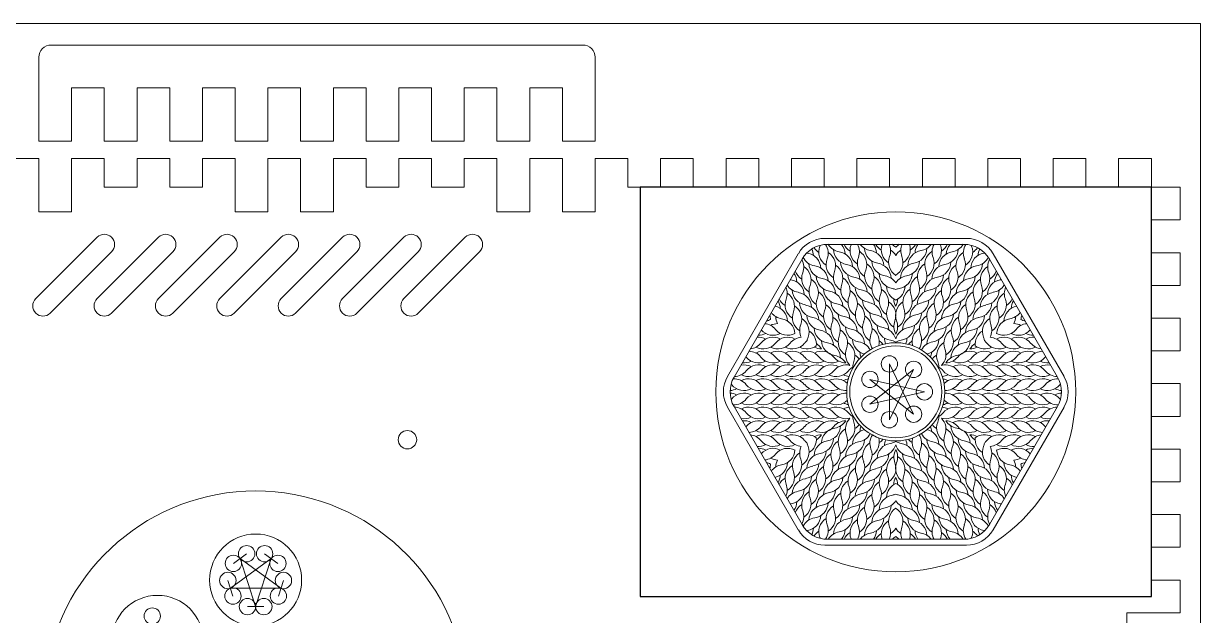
# Model space of a CAD drawing. Header units: millimetres. Extents: x -450 to 150, y -660 to -360.
# Drawn here: x -137.7 to 150, y -504.7 to -360 of the extents above; entities that cross this region are included whole.
import ezdxf

# ---------------------------------------------------------------- set-up
doc = ezdxf.new("R2010")
doc.units = ezdxf.units.MM
for name, color, linetype, lineweight, true_color in [('Cut', 1, 'Continuous', 0, 0xff0000), ('psu', 214, 'Continuous', 25, 0x800080), ('Vector_Score', 5, 'Continuous', 0, 0x0000ff)]:
    doc.layers.add(name, color=color, linetype=linetype, lineweight=lineweight, true_color=true_color)

msp = doc.modelspace()

# ---------------------------------------------------------------- linework, layer by layer
at = {"layer": 'Cut'}
for p, q in [((-450, -360), (150, -360)), ((150, -660), (150, -360)), ((-131, -365.25), (-1, -365.25)), ((-134, -388.75), (-134, -368.25)), ((2, -375.75), (2, -368.25)), ((-126, -375.75), (-126, -388.75)), ((-118, -375.75), (-126, -375.75)), ((-118, -388.75), (-118, -375.75)), ((-110, -375.75), (-110, -388.75)), ((-102, -375.75), (-110, -375.75)), ((-102, -388.75), (-102, -375.75)), ((-94, -375.75), (-94, -388.75)), ((-86, -375.75), (-94, -375.75)), ((-86, -388.75), (-86, -375.75)), ((-78, -375.75), (-78, -388.75)), ((-70, -375.75), (-78, -375.75)), ((-70, -388.75), (-70, -375.75)), ((-62, -375.75), (-62, -388.75)), ((-54, -375.75), (-62, -375.75)), ((-54, -388.75), (-54, -375.75)), ((-46, -375.75), (-46, -388.75)), ((-38, -375.75), (-46, -375.75)), ((-38, -388.75), (-38, -375.75)), ((-30, -375.75), (-30, -388.75)), ((-22, -375.75), (-30, -375.75)), ((-22, -388.75), (-22, -375.75)), ((-14, -375.75), (-14, -388.75)), ((-6, -375.75), (-14, -375.75)), ((-6, -388.75), (-6, -375.75)), ((2, -375.75), (2, -388.75)), ((-126, -388.75), (-134, -388.75)), ((-110, -388.75), (-118, -388.75)), ((-94, -388.75), (-102, -388.75)), ((-78, -388.75), (-86, -388.75)), ((-62, -388.75), (-70, -388.75)), ((-46, -388.75), (-54, -388.75)), ((-30, -388.75), (-38, -388.75)), ((-14, -388.75), (-22, -388.75)), ((2, -388.75), (-6, -388.75)), ((-142, -393), (-134, -393)), ((-134, -393), (-134, -406)), ((-126, -406), (-126, -393)), ((-126, -393), (-118, -393)), ((-118, -393), (-118, -400)), ((-110, -400), (-110, -393)), ((-110, -393), (-102, -393)), ((-102, -393), (-102, -400)), ((-94, -400), (-94, -393)), ((-94, -393), (-86, -393)), ((-86, -393), (-86, -406)), ((-78, -406), (-78, -393)), ((-78, -393), (-70, -393)), ((-70, -393), (-70, -406)), ((-62, -406), (-62, -393)), ((-62, -393), (-54, -393)), ((-54, -393), (-54, -400)), ((-46, -400), (-46, -393)), ((-46, -393), (-38, -393)), ((-38, -393), (-38, -400)), ((-30, -400), (-30, -393)), ((-30, -393), (-22, -393)), ((-22, -393), (-22, -406)), ((-14, -406), (-14, -393)), ((-14, -393), (-6, -393)), ((-6, -393), (-6, -406)), ((2, -406), (2, -393)), ((2, -393), (10, -393)), ((10, -393), (10, -400)), ((18, -400), (18, -393)), ((18, -393), (26, -393)), ((26, -393), (26, -400)), ((34, -400), (34, -393)), ((34, -393), (42, -393)), ((42, -393), (42, -400)), ((50, -400), (50, -393)), ((50, -393), (58, -393)), ((58, -393), (58, -400)), ((66, -400), (66, -393)), ((66, -393), (74, -393)), ((74, -393), (74, -400)), ((82, -400), (82, -393)), ((82, -393), (90, -393)), ((90, -393), (90, -400)), ((98, -400), (98, -393)), ((98, -393), (106, -393)), ((106, -393), (106, -400)), ((114, -400), (114, -393)), ((114, -393), (122, -393)), ((122, -393), (122, -400)), ((130, -400), (130, -393)), ((130, -393), (138, -393)), ((138, -400), (138, -393)), ((-118, -400), (-110, -400)), ((-102, -400), (-94, -400)), ((-54, -400), (-46, -400)), ((-38, -400), (-30, -400)), ((10, -400), (18, -400)), ((26, -400), (34, -400)), ((42, -400), (50, -400)), ((58, -400), (66, -400)), ((74, -400), (82, -400)), ((90, -400), (98, -400)), ((106, -400), (114, -400)), ((122, -400), (130, -400)), ((145, -400), (138, -400)), ((145, -408), (145, -400)), ((-134, -406), (-126, -406)), ((-86, -406), (-78, -406)), ((-70, -406), (-62, -406)), ((-22, -406), (-14, -406)), ((-6, -406), (2, -406)), ((138, -408), (145, -408)), ((138, -416), (138, -408)), ((-134.77, -427.23), (-119.77, -412.23)), ((-119.77, -427.23), (-104.77, -412.23)), ((-104.77, -427.23), (-89.77, -412.23)), ((-89.77, -427.23), (-74.77, -412.23)), ((-74.77, -427.23), (-59.77, -412.23)), ((-59.77, -427.23), (-44.77, -412.23)), ((-44.77, -427.23), (-29.77, -412.23)), ((92.82, -412.5), (58.18, -412.5)), ((-131.23, -430.77), (-116.23, -415.77)), ((-116.23, -430.77), (-101.23, -415.77)), ((-101.23, -430.77), (-86.23, -415.77)), ((-86.23, -430.77), (-71.23, -415.77)), ((-71.23, -430.77), (-56.23, -415.77)), ((-56.23, -430.77), (-41.23, -415.77)), ((-41.23, -430.77), (-26.23, -415.77)), ((51.68, -416.25), (34.36, -446.25)), ((116.64, -446.25), (99.32, -416.25)), ((145, -416), (138, -416)), ((145, -424), (145, -416)), ((138, -424), (145, -424)), ((138, -432), (138, -424)), ((145, -432), (138, -432)), ((145, -440), (145, -432)), ((138, -440), (145, -440)), ((138, -448), (138, -440)), ((145, -448), (138, -448)), ((145, -456), (145, -448)), ((34.36, -453.75), (51.68, -483.75)), ((99.32, -483.75), (116.64, -453.75)), ((138, -456), (145, -456)), ((138, -464), (138, -456)), ((145, -464), (138, -464)), ((145, -472), (145, -464)), ((138, -472), (145, -472)), ((138, -480), (138, -472)), ((145, -480), (138, -480)), ((145, -488), (145, -480)), ((58.18, -487.5), (92.82, -487.5)), ((138, -488), (145, -488)), ((138, -496), (138, -488)), ((145, -496), (138, -496)), ((145, -504), (145, -496)), ((132, -504), (145, -504)), ((132, -512), (132, -504))]:
    msp.add_line(p, q, dxfattribs=at)
for centre, radius in [((75.5, -450), 44), ((75.5, -450), 11.25), ((-43.88, -461.7), 2.25), ((-81, -496), 11.25), ((-105, -511), 11.25)]:
    msp.add_circle(centre, radius, dxfattribs=at)
for centre, radius, start, end in [((-131, -368.25), 3, 90, 180), ((-1, -368.25), 3, 0, 90), ((-118, -414), 2.5, 315, 135), ((-103, -414), 2.5, 315, 135), ((-88, -414), 2.5, 315, 135), ((-73, -414), 2.5, 315, 135), ((-58, -414), 2.5, 315, 135), ((-43, -414), 2.5, 315, 135), ((-28, -414), 2.5, 315, 135), ((58.18, -420), 7.5, 90, 150), ((92.82, -420), 7.5, 30, 90), ((-133, -429), 2.5, 135, 315), ((-118, -429), 2.5, 135, 315), ((-103, -429), 2.5, 135, 315), ((-88, -429), 2.5, 135, 315), ((-73, -429), 2.5, 135, 315), ((-58, -429), 2.5, 135, 315), ((-43, -429), 2.5, 135, 315), ((40.86, -450), 7.5, 150, 210), ((110.14, -450), 7.5, 330, 30), ((-81, -526), 51.77, 287.1915, 252.8085), ((58.18, -480), 7.5, 210, 270), ((92.82, -480), 7.5, 270, 330)]:
    msp.add_arc(centre, radius, start, end, dxfattribs=at)
at = {"layer": 'psu'}
for p, q in [((138, -400), (13, -400)), ((13, -400), (13, -500)), ((138, -500), (138, -400)), ((13, -500), (138, -500))]:
    msp.add_line(p, q, dxfattribs=at)
at = {"layer": 'Vector_Score'}
for p, q in [((58.85, -413.96), (92.15, -413.96)), ((35.97, -446.4), (52.61, -417.56)), ((98.39, -417.56), (115.03, -446.4)), ((79.86, -444.53), (69.19, -453.04)), ((79.86, -455.47), (73.94, -443.18)), ((73.94, -443.18), (73.94, -456.82)), ((73.94, -456.82), (79.86, -444.53)), ((82.5, -450), (69.19, -446.96)), ((69.19, -446.96), (79.86, -455.47)), ((69.19, -453.04), (82.5, -450)), ((52.61, -482.44), (35.97, -453.6)), ((115.03, -453.6), (98.39, -482.44)), ((92.15, -486.04), (58.85, -486.04)), ((-87.18, -498.01), (-77.18, -490.74)), ((-83.2, -489.57), (-86.44, -491.92)), ((-81, -502.5), (-84.82, -490.74)), ((-84.82, -490.74), (-74.82, -498.01)), ((-77.18, -490.74), (-81, -502.5)), ((-75.56, -491.92), (-78.8, -489.57)), ((-87.8, -496.11), (-86.56, -499.91)), ((-75.44, -499.91), (-74.2, -496.11)), ((-74.82, -498.01), (-87.18, -498.01)), ((-83, -502.5), (-79, -502.5))]:
    msp.add_line(p, q, dxfattribs=at)
for centre, radius in [((75.5, -450), 12), ((73.94, -443.18), 2), ((79.86, -444.53), 2), ((69.19, -446.96), 2), ((82.5, -450), 2), ((69.19, -453.04), 2), ((79.86, -455.47), 2), ((73.94, -456.82), 2), ((-83.2, -489.57), 2), ((-78.8, -489.57), 2), ((-86.44, -491.92), 2), ((-75.56, -491.92), 2), ((-87.8, -496.11), 2), ((-74.2, -496.11), 2), ((-86.56, -499.91), 2), ((-83, -502.5), 2), ((-79, -502.5), 2), ((-75.44, -499.91), 2), ((-106.27, -504.8), 2)]:
    msp.add_circle(centre, radius, dxfattribs=at)
for centre, radius, start, end in [((58.85, -421.17), 7.21, 90, 150), ((53.39, -413.01), 3.82, 338.7546, 341.8879), ((55.17, -416.1), 3.82, 338.7546, 33.6785), ((62.28, -411.99), 3.82, 210.9392, 261.2454), ((59.33, -416.46), 3.82, 2.1782, 40.8719), ((66.36, -412.4), 3.82, 204.0224, 237.8218), ((68.14, -415.49), 3.82, 158.7546, 237.8218), ((61.02, -412.72), 3.82, 338.7546, 341.1082), ((62.8, -415.81), 3.82, 338.7546, 28.9637), ((69.91, -411.71), 3.82, 216.0707, 261.2454), ((66.96, -416.18), 3.82, 2.1782, 35.4304), ((73.99, -412.12), 3.82, 208.8104, 237.8218), ((75.77, -415.21), 3.82, 160.9663, 237.8218), ((70.43, -415.53), 3.82, 338.7546, 24.1694), ((77.54, -411.42), 3.82, 221.5627, 237.8148), ((73.46, -411.42), 3.82, 302.1852, 318.4373), ((80.57, -415.53), 3.82, 155.8306, 201.2454), ((75.23, -415.21), 3.82, 302.1782, 19.0337), ((77.01, -412.12), 3.82, 302.1782, 331.1896), ((84.04, -416.18), 3.82, 144.5696, 177.8218), ((81.09, -411.71), 3.82, 278.7546, 323.9293), ((88.2, -415.81), 3.82, 151.0363, 201.2454), ((82.86, -415.49), 3.82, 302.1782, 21.2454), ((89.98, -412.72), 3.82, 198.8918, 201.2454), ((84.64, -412.4), 3.82, 302.1782, 335.9776), ((91.67, -416.46), 3.82, 139.1281, 177.8218), ((88.72, -411.99), 3.82, 278.7546, 329.0608), ((95.83, -416.1), 3.82, 146.3215, 201.2454), ((92.15, -421.17), 7.21, 30, 90), ((97.61, -413.01), 3.82, 198.1121, 201.2454), ((56.3, -415.44), 3.82, 206.3215, 261.2454), ((54.52, -412.36), 3.82, 258.1121, 261.2454), ((53.36, -419.91), 3.82, 2.1782, 81.2454), ((51.57, -416.82), 3.82, 2.1782, 26.9564), ((58.73, -412.69), 3.82, 213.0436, 237.8218), ((60.51, -415.78), 3.82, 158.7546, 237.8218), ((56.96, -419.19), 3.82, 338.7546, 57.8218), ((64.06, -415.08), 3.82, 182.1782, 261.2454), ((61.12, -419.55), 3.82, 2.1782, 81.2454), ((69.93, -418.58), 3.82, 158.7546, 237.8218), ((64.59, -418.9), 3.82, 338.7546, 57.8218), ((71.69, -414.8), 3.82, 182.1782, 261.2454), ((68.74, -419.27), 3.82, 2.1782, 81.2454), ((77.56, -418.3), 3.82, 158.7546, 237.8218), ((72.22, -418.61), 3.82, 30.806, 57.8218), ((73.44, -418.3), 3.82, 302.1782, 21.2454), ((79.32, -414.51), 3.82, 182.1782, 182.4528), ((71.68, -414.51), 3.82, 357.5472, 357.8218), ((78.78, -418.61), 3.82, 122.1782, 149.194), ((82.26, -419.27), 3.82, 98.7546, 177.8218), ((79.31, -414.8), 3.82, 278.7546, 357.8218), ((86.41, -418.9), 3.82, 122.1782, 201.2454), ((81.07, -418.58), 3.82, 302.1782, 21.2454), ((89.88, -419.55), 3.82, 98.7546, 177.8218), ((86.94, -415.08), 3.82, 278.7546, 357.8218), ((94.04, -419.19), 3.82, 122.1782, 201.2454), ((90.49, -415.78), 3.82, 302.1782, 21.2454), ((97.64, -419.91), 3.82, 98.7546, 177.8218), ((92.27, -412.69), 3.82, 302.1782, 326.9564), ((94.7, -415.44), 3.82, 278.7546, 333.6785), ((99.43, -416.82), 3.82, 153.0436, 177.8218), ((96.48, -412.36), 3.82, 278.7546, 281.8879), ((49.2, -419.55), 3.82, 338.7546, 29.0608), ((50.98, -422.64), 3.82, 338.7546, 57.8218), ((58.09, -418.53), 3.82, 182.1782, 261.2454), ((55.14, -423), 3.82, 2.1782, 81.2454), ((62.3, -418.87), 3.82, 158.7546, 237.8218), ((58.74, -422.28), 3.82, 338.7546, 57.8218), ((65.84, -418.17), 3.82, 182.1782, 261.2454), ((62.9, -422.64), 3.82, 2.1782, 81.2454), ((66.37, -421.99), 3.82, 338.7546, 57.8218), ((73.47, -417.89), 3.82, 182.1782, 261.2454), ((70.53, -422.36), 3.82, 2.1782, 81.2454), ((80.47, -422.36), 3.82, 98.7546, 177.8218), ((77.53, -417.89), 3.82, 278.7546, 357.8218), ((84.63, -421.99), 3.82, 122.1782, 201.2454), ((88.1, -422.64), 3.82, 98.7546, 177.8218), ((85.16, -418.17), 3.82, 278.7546, 357.8218), ((92.26, -422.28), 3.82, 122.1782, 201.2454), ((88.7, -418.87), 3.82, 302.1782, 21.2454), ((95.86, -423), 3.82, 98.7546, 177.8218), ((92.91, -418.53), 3.82, 278.7546, 357.8218), ((100.02, -422.64), 3.82, 122.1782, 201.2454), ((101.8, -419.55), 3.82, 150.9392, 201.2454), ((50.46, -418.82), 3.82, 258.8918, 261.2454), ((49.29, -426.38), 3.82, 2.1782, 81.2454), ((47.51, -423.29), 3.82, 2.1782, 35.9776), ((54.54, -419.23), 3.82, 199.1281, 237.8218), ((56.32, -422.32), 3.82, 158.7546, 237.8218), ((52.77, -425.73), 3.82, 338.7546, 57.8218), ((59.87, -421.62), 3.82, 182.1782, 261.2454), ((56.92, -426.09), 3.82, 2.1782, 81.2454), ((64.08, -421.96), 3.82, 158.7546, 237.8218), ((60.53, -425.36), 3.82, 338.7546, 57.8218), ((67.63, -421.26), 3.82, 182.1782, 261.2454), ((64.68, -425.73), 3.82, 2.1782, 81.2454), ((71.71, -421.67), 3.82, 158.7546, 237.8218), ((68.16, -425.08), 3.82, 338.7546, 57.8218), ((75.26, -420.98), 3.82, 182.1782, 261.2454), ((72.31, -425.45), 3.82, 33.4389, 81.2454), ((78.69, -425.45), 3.82, 98.7546, 146.5611), ((75.74, -420.98), 3.82, 278.7546, 357.8218), ((82.84, -425.08), 3.82, 122.1782, 201.2454), ((79.29, -421.67), 3.82, 302.1782, 21.2454), ((86.32, -425.73), 3.82, 98.7546, 177.8218), ((83.37, -421.26), 3.82, 278.7546, 357.8218), ((90.47, -425.36), 3.82, 122.1782, 201.2454), ((86.92, -421.96), 3.82, 302.1782, 21.2454), ((94.08, -426.09), 3.82, 98.7546, 177.8218), ((91.13, -421.62), 3.82, 278.7546, 357.8218), ((98.23, -425.73), 3.82, 122.1782, 201.2454), ((94.68, -422.32), 3.82, 302.1782, 21.2454), ((101.71, -426.38), 3.82, 98.7546, 177.8218), ((96.46, -419.23), 3.82, 302.1782, 340.8719), ((103.49, -423.29), 3.82, 144.0224, 177.8218), ((100.54, -418.82), 3.82, 278.7546, 281.1082), ((45.14, -426.01), 3.82, 338.7546, 23.9293), ((46.92, -429.1), 3.82, 338.7546, 57.8218), ((52.24, -421.91), 3.82, 211.0363, 261.2454), ((54.02, -425), 3.82, 182.1782, 261.2454), ((51.08, -429.47), 3.82, 2.1782, 81.2454), ((58.11, -425.41), 3.82, 158.7546, 237.8218), ((54.55, -428.81), 3.82, 338.7546, 57.8218), ((61.65, -424.71), 3.82, 182.1782, 261.2454), ((58.71, -429.18), 3.82, 2.1782, 81.2454), ((65.87, -425.05), 3.82, 158.7546, 237.8218), ((62.31, -428.45), 3.82, 338.7546, 57.8218), ((69.41, -424.35), 3.82, 182.1782, 261.2454), ((66.46, -428.82), 3.82, 2.1782, 81.2454), ((73.5, -424.76), 3.82, 158.7546, 237.8218), ((69.94, -428.17), 3.82, 338.7546, 57.8218), ((77.04, -424.07), 3.82, 182.1782, 246.2477), ((74.09, -428.53), 3.82, 68.4047, 81.2454), ((73.96, -424.07), 3.82, 293.7523, 357.8218), ((76.91, -428.53), 3.82, 98.7546, 111.5953), ((81.06, -428.17), 3.82, 122.1782, 201.2454), ((77.5, -424.76), 3.82, 302.1782, 21.2454), ((84.54, -428.82), 3.82, 98.7546, 177.8218), ((81.59, -424.35), 3.82, 278.7546, 357.8218), ((88.69, -428.45), 3.82, 122.1782, 201.2454), ((85.13, -425.05), 3.82, 302.1782, 21.2454), ((92.29, -429.18), 3.82, 98.7546, 177.8218), ((89.35, -424.71), 3.82, 278.7546, 357.8218), ((96.45, -428.81), 3.82, 122.1782, 201.2454), ((92.89, -425.41), 3.82, 302.1782, 21.2454), ((99.92, -429.47), 3.82, 98.7546, 177.8218), ((96.98, -425), 3.82, 278.7546, 357.8218), ((98.76, -421.91), 3.82, 278.7546, 328.9637), ((104.08, -429.1), 3.82, 122.1782, 201.2454), ((105.86, -426.01), 3.82, 156.0707, 201.2454), ((43.45, -429.75), 3.82, 2.1782, 31.1896), ((50.48, -425.69), 3.82, 204.5696, 237.8218), ((52.26, -428.78), 3.82, 158.7546, 237.8218), ((55.81, -428.09), 3.82, 182.1782, 261.2454), ((59.89, -428.5), 3.82, 158.7546, 237.8218), ((56.33, -431.9), 3.82, 338.7546, 57.8218), ((63.44, -427.8), 3.82, 182.1782, 261.2454), ((60.49, -432.27), 3.82, 2.1782, 81.2454), ((67.65, -428.13), 3.82, 158.7546, 237.8218), ((64.09, -431.54), 3.82, 338.7546, 57.8218), ((71.19, -427.44), 3.82, 182.1782, 261.2454), ((68.25, -431.91), 3.82, 2.1782, 81.2454), ((75.28, -427.85), 3.82, 158.7546, 237.8218), ((71.72, -431.26), 3.82, 338.7546, 57.8218), ((78.82, -427.16), 3.82, 182.1782, 209.6331), ((79.28, -431.26), 3.82, 122.1782, 201.2454), ((72.18, -427.16), 3.82, 330.3669, 357.8218), ((75.72, -427.85), 3.82, 302.1782, 21.2454), ((82.75, -431.91), 3.82, 98.7546, 177.8218), ((79.81, -427.44), 3.82, 278.7546, 357.8218), ((86.91, -431.54), 3.82, 122.1782, 201.2454), ((83.35, -428.13), 3.82, 302.1782, 21.2454), ((90.51, -432.27), 3.82, 98.7546, 177.8218), ((87.56, -427.8), 3.82, 278.7546, 357.8218), ((94.67, -431.9), 3.82, 122.1782, 201.2454), ((91.11, -428.5), 3.82, 302.1782, 21.2454), ((95.19, -428.09), 3.82, 278.7546, 357.8218), ((98.74, -428.78), 3.82, 302.1782, 21.2454), ((100.52, -425.69), 3.82, 302.1782, 335.4304), ((107.55, -429.75), 3.82, 148.8104, 177.8218), ((41.07, -432.48), 3.82, 2.1852, 18.4373), ((48.18, -428.37), 3.82, 215.8306, 261.2454), ((45.23, -432.84), 3.82, 2.1782, 79.0337), ((49.96, -431.46), 3.82, 182.1782, 209.194), ((54.05, -431.87), 3.82, 158.7546, 237.8218), ((48.7, -432.19), 3.82, 338.7546, 57.8218), ((52.86, -432.56), 3.82, 2.1782, 81.2454), ((57.59, -431.18), 3.82, 182.1782, 261.2454), ((61.68, -431.58), 3.82, 158.7546, 237.8218), ((65.22, -430.89), 3.82, 182.1782, 261.2454), ((62.27, -435.36), 3.82, 2.1782, 81.2454), ((69.44, -431.22), 3.82, 158.7546, 237.8218), ((65.88, -434.63), 3.82, 338.7546, 57.8218), ((72.98, -430.53), 3.82, 182.1782, 261.2454), ((70.03, -435), 3.82, 2.1782, 81.2454), ((77.07, -430.94), 3.82, 158.7546, 237.8218), ((73.93, -430.94), 3.82, 302.1782, 21.2454), ((80.97, -435), 3.82, 98.7546, 177.8218), ((78.02, -430.53), 3.82, 278.7546, 357.8218), ((85.12, -434.63), 3.82, 122.1782, 201.2454), ((81.56, -431.22), 3.82, 302.1782, 21.2454), ((88.73, -435.36), 3.82, 98.7546, 177.8218), ((85.78, -430.89), 3.82, 278.7546, 357.8218), ((89.32, -431.58), 3.82, 302.1782, 21.2454), ((93.41, -431.18), 3.82, 278.7546, 357.8218), ((98.14, -432.56), 3.82, 98.7546, 177.8218), ((102.3, -432.19), 3.82, 122.1782, 201.2454), ((96.95, -431.87), 3.82, 302.1782, 21.2454), ((105.77, -432.84), 3.82, 100.9663, 177.8218), ((102.82, -428.37), 3.82, 278.7546, 324.1694), ((101.04, -431.46), 3.82, 330.806, 357.8218), ((109.93, -432.48), 3.82, 161.5627, 177.8148), ((43.11, -437.15), 3.82, 38.7546, 84.1694), ((43.11, -428.95), 3.82, 281.5627, 297.8148), ((42.86, -435.56), 3.82, 57.5472, 57.8218), ((46.68, -428.95), 3.82, 242.1782, 242.4528), ((46.68, -437.15), 3.82, 90.806, 117.8218), ((47.01, -435.93), 3.82, 2.1782, 81.2454), ((55.83, -434.96), 3.82, 158.7546, 206.5611), ((50.49, -435.28), 3.82, 338.7546, 57.8218), ((54.64, -435.65), 3.82, 2.1782, 81.2454), ((59.37, -434.27), 3.82, 182.1782, 261.2454), ((63.46, -434.67), 3.82, 158.7546, 237.8218), ((58.12, -434.99), 3.82, 338.7546, 57.8218), ((67, -433.98), 3.82, 182.1782, 261.2454), ((71.22, -434.31), 3.82, 158.7546, 237.8218), ((67.66, -437.72), 3.82, 344.4985, 57.8218), ((74.76, -433.62), 3.82, 182.1782, 261.2454), ((71.81, -438.09), 3.82, 15.3453, 81.2454), ((78.85, -434.03), 3.82, 158.7546, 208.8193), ((72.15, -434.03), 3.82, 331.1807, 21.2454), ((79.19, -438.09), 3.82, 98.7546, 164.6547), ((76.24, -433.62), 3.82, 278.7546, 357.8218), ((83.34, -437.72), 3.82, 122.1782, 195.5015), ((79.78, -434.31), 3.82, 302.1782, 21.2454), ((84, -433.98), 3.82, 278.7546, 357.8218), ((92.88, -434.99), 3.82, 122.1782, 201.2454), ((87.54, -434.67), 3.82, 302.1782, 21.2454), ((91.63, -434.27), 3.82, 278.7546, 357.8218), ((96.36, -435.65), 3.82, 98.7546, 177.8218), ((100.51, -435.28), 3.82, 122.1782, 201.2454), ((95.17, -434.96), 3.82, 333.4389, 21.2454), ((103.99, -435.93), 3.82, 98.7546, 177.8218), ((104.32, -437.15), 3.82, 62.1782, 89.194), ((107.89, -437.15), 3.82, 95.8306, 141.2454), ((104.32, -428.95), 3.82, 297.5472, 297.8218), ((108.14, -435.56), 3.82, 122.1782, 122.4528), ((107.89, -428.95), 3.82, 242.1852, 258.4373), ((41.94, -440.48), 3.82, 62.1782, 95.4304), ((41.94, -432.37), 3.82, 268.8104, 297.8218), ((45.51, -440.48), 3.82, 62.1782, 141.2454), ((45.51, -432.37), 3.82, 220.9663, 297.8218), ((49.07, -432.37), 3.82, 218.7546, 297.8218), ((49.07, -440.48), 3.82, 62.1782, 141.2454), ((52.64, -440.49), 3.82, 93.4389, 141.2454), ((57.61, -438.05), 3.82, 158.7546, 171.5953), ((52.27, -438.37), 3.82, 353.7523, 57.8218), ((56.43, -438.73), 3.82, 2.1782, 81.2454), ((65.24, -437.76), 3.82, 158.7546, 237.8218), ((59.9, -438.08), 3.82, 338.7546, 57.8218), ((64.05, -438.45), 3.82, 2.1782, 81.2454), ((68.78, -437.07), 3.82, 182.1782, 255.5015), ((73, -437.4), 3.82, 158.7546, 212.4384), ((76.54, -436.71), 3.82, 182.1782, 203.7894), ((74.46, -436.71), 3.82, 336.2106, 357.8218), ((78, -437.4), 3.82, 327.5616, 21.2454), ((86.95, -438.45), 3.82, 98.7546, 177.8218), ((82.22, -437.07), 3.82, 284.4985, 357.8218), ((91.1, -438.08), 3.82, 122.1782, 201.2454), ((85.76, -437.76), 3.82, 302.1782, 21.2454), ((94.57, -438.73), 3.82, 98.7546, 177.8218), ((98.73, -438.37), 3.82, 122.1782, 186.2477), ((93.39, -438.05), 3.82, 8.4047, 21.2454), ((98.36, -440.49), 3.82, 38.7546, 86.5611), ((101.93, -432.37), 3.82, 242.1782, 321.2454), ((101.93, -440.48), 3.82, 38.7546, 117.8218), ((105.49, -432.37), 3.82, 242.1782, 319.0337), ((105.49, -440.48), 3.82, 38.7546, 117.8218), ((109.06, -432.37), 3.82, 242.1782, 271.1896), ((109.06, -440.48), 3.82, 84.5696, 117.8218), ((39.54, -443.9), 3.82, 38.7546, 88.9637), ((39.54, -435.7), 3.82, 276.0707, 321.2454), ((43.11, -435.7), 3.82, 242.1782, 321.2454), ((43.11, -443.9), 3.82, 38.7546, 117.8218), ((46.68, -435.7), 3.82, 242.1782, 321.2454), ((46.68, -443.9), 3.82, 38.7546, 117.8218), ((50.24, -435.7), 3.82, 242.1782, 321.2454), ((50.24, -443.9), 3.82, 38.7546, 117.8218), ((53.81, -435.7), 3.82, 242.1782, 306.2477), ((53.81, -443.9), 3.82, 38.7546, 117.8218), ((56.21, -440.49), 3.82, 128.4047, 141.2454), ((57.38, -435.7), 3.82, 242.1782, 269.6331), ((57.38, -443.9), 3.82, 38.7546, 117.8218), ((54.06, -441.46), 3.82, 30.3669, 57.8218), ((61.16, -437.36), 3.82, 182.1782, 261.2454), ((58.21, -441.82), 3.82, 2.1782, 81.2454), ((67.03, -440.85), 3.82, 158.7546, 224.6547), ((61.69, -441.17), 3.82, 338.7546, 57.8218), ((65.84, -441.54), 3.82, 27.5616, 81.2454), ((69.45, -440.81), 3.82, 39.0119, 57.8218), ((73.6, -441.18), 3.82, 60.1373, 81.2454), ((77.4, -441.18), 3.82, 98.7546, 119.8627), ((81.55, -440.81), 3.82, 122.1782, 140.9881), ((85.16, -441.54), 3.82, 98.7546, 152.4384), ((89.31, -441.17), 3.82, 122.1782, 201.2454), ((83.97, -440.85), 3.82, 315.3453, 21.2454), ((92.79, -441.82), 3.82, 98.7546, 177.8218), ((89.84, -437.36), 3.82, 278.7546, 357.8218), ((93.62, -443.9), 3.82, 62.1782, 141.2454), ((96.94, -441.46), 3.82, 122.1782, 149.6331), ((93.62, -435.7), 3.82, 270.3669, 297.8218), ((97.19, -443.9), 3.82, 62.1782, 141.2454), ((97.19, -435.7), 3.82, 233.7523, 297.8218), ((94.79, -440.49), 3.82, 38.7546, 51.5953), ((100.76, -435.7), 3.82, 218.7546, 297.8218), ((100.76, -443.9), 3.82, 62.1782, 141.2454), ((104.32, -435.7), 3.82, 218.7546, 297.8218), ((104.32, -443.9), 3.82, 62.1782, 141.2454), ((107.89, -435.7), 3.82, 218.7546, 297.8218), ((107.89, -443.9), 3.82, 62.1782, 141.2454), ((111.46, -435.7), 3.82, 218.7546, 263.9293), ((111.46, -443.9), 3.82, 91.0363, 141.2454), ((38.37, -439.12), 3.82, 264.0224, 297.8218), ((35.98, -443.9), 3.82, 38.7546, 41.1082), ((41.94, -439.12), 3.82, 218.7546, 297.8218), ((45.51, -439.12), 3.82, 218.7546, 297.8218), ((49.07, -439.12), 3.82, 218.7546, 297.8218), ((52.64, -439.11), 3.82, 218.7546, 297.8218), ((56.21, -439.11), 3.82, 218.7546, 297.8218), ((59.77, -439.11), 3.82, 218.7546, 297.8218), ((63.34, -439.11), 3.82, 218.7546, 268.8193), ((59.99, -444.91), 3.82, 31.1807, 81.2454), ((68.81, -443.94), 3.82, 158.7546, 179.8627), ((63.47, -444.26), 3.82, 36.2106, 57.8218), ((70.57, -440.16), 3.82, 182.1782, 200.9881), ((80.43, -440.16), 3.82, 339.0119, 357.8218), ((87.53, -444.26), 3.82, 122.1782, 143.7894), ((82.19, -443.94), 3.82, 0.1373, 21.2454), ((91.01, -444.91), 3.82, 98.7546, 148.8193), ((87.66, -439.11), 3.82, 271.1807, 321.2454), ((91.23, -439.11), 3.82, 242.1782, 321.2454), ((94.79, -439.11), 3.82, 242.1782, 321.2454), ((98.36, -439.11), 3.82, 242.1782, 321.2454), ((101.93, -439.12), 3.82, 242.1782, 321.2454), ((105.49, -439.12), 3.82, 242.1782, 321.2454), ((109.06, -439.12), 3.82, 242.1782, 321.2454), ((112.63, -439.12), 3.82, 242.1782, 275.9776), ((115.02, -443.9), 3.82, 138.8918, 141.2454), ((35.98, -442.45), 3.82, 270.9392, 321.2454), ((38.37, -447.23), 3.82, 62.1782, 100.8719), ((39.54, -442.45), 3.82, 242.1782, 321.2454), ((41.94, -447.23), 3.82, 62.1782, 141.2454), ((43.11, -442.45), 3.82, 242.1782, 321.2454), ((45.51, -447.23), 3.82, 62.1782, 141.2454), ((46.68, -442.45), 3.82, 242.1782, 321.2454), ((49.07, -447.23), 3.82, 62.1782, 141.2454), ((50.24, -442.45), 3.82, 242.1782, 321.2454), ((52.64, -447.24), 3.82, 62.1782, 141.2454), ((53.81, -442.45), 3.82, 242.1782, 321.2454), ((56.21, -447.24), 3.82, 62.1782, 141.2454), ((57.38, -442.45), 3.82, 242.1782, 321.2454), ((59.77, -447.24), 3.82, 62.1782, 141.2454), ((60.95, -442.45), 3.82, 242.1782, 321.2454), ((63.34, -447.24), 3.82, 75.3453, 141.2454), ((64.51, -442.45), 3.82, 242.1782, 263.7894), ((66.91, -447.24), 3.82, 120.1373, 141.2454), ((84.09, -447.24), 3.82, 38.7546, 59.8627), ((87.66, -447.24), 3.82, 38.7546, 104.6547), ((86.49, -442.45), 3.82, 276.2106, 297.8218), ((90.05, -442.45), 3.82, 218.7546, 297.8218), ((91.23, -447.24), 3.82, 38.7546, 117.8218), ((93.62, -442.45), 3.82, 218.7546, 297.8218), ((94.79, -447.24), 3.82, 38.7546, 117.8218), ((97.19, -442.45), 3.82, 218.7546, 297.8218), ((98.36, -447.24), 3.82, 38.7546, 117.8218), ((100.76, -442.45), 3.82, 218.7546, 297.8218), ((101.93, -447.23), 3.82, 38.7546, 117.8218), ((104.32, -442.45), 3.82, 218.7546, 297.8218), ((105.49, -447.23), 3.82, 38.7546, 117.8218), ((107.89, -442.45), 3.82, 218.7546, 297.8218), ((109.06, -447.23), 3.82, 38.7546, 117.8218), ((111.46, -442.45), 3.82, 218.7546, 297.8218), ((112.63, -447.23), 3.82, 79.1281, 117.8218), ((115.02, -442.45), 3.82, 218.7546, 269.0608), ((42.21, -450), 7.21, 150, 210), ((32.41, -450.65), 3.82, 38.7546, 41.8879), ((38.37, -445.87), 3.82, 218.7546, 297.8218), ((35.98, -450.65), 3.82, 38.7546, 93.6785), ((39.54, -450.65), 3.82, 38.7546, 117.8218), ((41.94, -445.87), 3.82, 218.7546, 297.8218), ((43.11, -450.65), 3.82, 38.7546, 117.8218), ((45.51, -445.87), 3.82, 218.7546, 297.8218), ((46.68, -450.65), 3.82, 38.7546, 117.8218), ((49.07, -445.87), 3.82, 218.7546, 297.8218), ((50.24, -450.65), 3.82, 38.7546, 117.8218), ((52.64, -445.86), 3.82, 218.7546, 297.8218), ((53.81, -450.65), 3.82, 38.7546, 117.8218), ((56.21, -445.86), 3.82, 218.7546, 297.8218), ((57.38, -450.65), 3.82, 38.7546, 117.8218), ((59.77, -445.86), 3.82, 218.7546, 297.8218), ((60.95, -450.65), 3.82, 44.4985, 117.8218), ((63.34, -445.86), 3.82, 218.7546, 272.4384), ((64.51, -450.65), 3.82, 99.0119, 117.8218), ((86.49, -450.65), 3.82, 62.1782, 80.9881), ((90.05, -450.65), 3.82, 62.1782, 135.5015), ((87.66, -445.86), 3.82, 267.5616, 321.2454), ((91.23, -445.86), 3.82, 242.1782, 321.2454), ((93.62, -450.65), 3.82, 62.1782, 141.2454), ((94.79, -445.86), 3.82, 242.1782, 321.2454), ((97.19, -450.65), 3.82, 62.1782, 141.2454), ((98.36, -445.86), 3.82, 242.1782, 321.2454), ((100.76, -450.65), 3.82, 62.1782, 141.2454), ((101.93, -445.87), 3.82, 242.1782, 321.2454), ((104.32, -450.65), 3.82, 62.1782, 141.2454), ((105.49, -445.87), 3.82, 242.1782, 321.2454), ((107.89, -450.65), 3.82, 62.1782, 141.2454), ((109.06, -445.87), 3.82, 242.1782, 321.2454), ((111.46, -450.65), 3.82, 62.1782, 141.2454), ((112.63, -445.87), 3.82, 242.1782, 321.2454), ((115.02, -450.65), 3.82, 86.3215, 141.2454), ((108.79, -450), 7.21, 330, 30), ((118.59, -450.65), 3.82, 138.1121, 141.2454), ((34.8, -445.87), 3.82, 273.0436, 297.8218), ((34.8, -454.13), 3.82, 62.1782, 86.9564), ((32.41, -449.35), 3.82, 318.1121, 321.2454), ((38.37, -454.13), 3.82, 62.1782, 141.2454), ((35.98, -449.35), 3.82, 266.3215, 321.2454), ((39.54, -449.35), 3.82, 242.1782, 321.2454), ((41.94, -454.13), 3.82, 62.1782, 141.2454), ((43.11, -449.35), 3.82, 242.1782, 321.2454), ((45.51, -454.13), 3.82, 62.1782, 141.2454), ((46.68, -449.35), 3.82, 242.1782, 321.2454), ((49.07, -454.13), 3.82, 62.1782, 141.2454), ((50.24, -449.35), 3.82, 242.1782, 321.2454), ((52.64, -454.14), 3.82, 62.1782, 141.2454), ((53.81, -449.35), 3.82, 242.1782, 321.2454), ((56.21, -454.14), 3.82, 62.1782, 141.2454), ((57.38, -449.35), 3.82, 242.1782, 321.2454), ((59.77, -454.14), 3.82, 62.1782, 141.2454), ((63.34, -454.14), 3.82, 87.5616, 141.2454), ((87.66, -454.14), 3.82, 38.7546, 92.4384), ((91.23, -454.14), 3.82, 38.7546, 117.8218), ((93.62, -449.35), 3.82, 218.7546, 297.8218), ((94.79, -454.14), 3.82, 38.7546, 117.8218), ((97.19, -449.35), 3.82, 218.7546, 297.8218), ((98.36, -454.14), 3.82, 38.7546, 117.8218), ((100.76, -449.35), 3.82, 218.7546, 297.8218), ((101.93, -454.13), 3.82, 38.7546, 117.8218), ((104.32, -449.35), 3.82, 218.7546, 297.8218), ((105.49, -454.13), 3.82, 38.7546, 117.8218), ((107.89, -449.35), 3.82, 218.7546, 297.8218), ((109.06, -454.13), 3.82, 38.7546, 117.8218), ((111.46, -449.35), 3.82, 218.7546, 297.8218), ((112.63, -454.13), 3.82, 38.7546, 117.8218), ((115.02, -449.35), 3.82, 218.7546, 273.6785), ((116.2, -445.87), 3.82, 242.1782, 266.9564), ((116.2, -454.13), 3.82, 93.0436, 117.8218), ((118.59, -449.35), 3.82, 218.7546, 221.8879), ((35.98, -457.55), 3.82, 38.7546, 89.0608), ((39.54, -457.55), 3.82, 38.7546, 117.8218), ((43.11, -457.55), 3.82, 38.7546, 117.8218), ((46.68, -457.55), 3.82, 38.7546, 117.8218), ((50.24, -457.55), 3.82, 38.7546, 117.8218), ((53.81, -457.55), 3.82, 38.7546, 117.8218), ((57.38, -457.55), 3.82, 38.7546, 117.8218), ((60.95, -449.35), 3.82, 242.1782, 315.5015), ((60.95, -457.55), 3.82, 38.7546, 117.8218), ((64.51, -449.35), 3.82, 242.1782, 260.9881), ((64.51, -457.55), 3.82, 96.2106, 117.8218), ((86.49, -457.55), 3.82, 62.1782, 83.7894), ((90.05, -457.55), 3.82, 62.1782, 141.2454), ((86.49, -449.35), 3.82, 279.0119, 297.8218), ((90.05, -449.35), 3.82, 224.4985, 297.8218), ((93.62, -457.55), 3.82, 62.1782, 141.2454), ((97.19, -457.55), 3.82, 62.1782, 141.2454), ((100.76, -457.55), 3.82, 62.1782, 141.2454), ((104.32, -457.55), 3.82, 62.1782, 141.2454), ((107.89, -457.55), 3.82, 62.1782, 141.2454), ((111.46, -457.55), 3.82, 62.1782, 141.2454), ((115.02, -457.55), 3.82, 90.9392, 141.2454), ((38.37, -452.77), 3.82, 259.1281, 297.8218), ((38.37, -460.88), 3.82, 62.1782, 95.9776), ((41.94, -452.77), 3.82, 218.7546, 297.8218), ((41.94, -460.88), 3.82, 62.1782, 141.2454), ((45.51, -452.77), 3.82, 218.7546, 297.8218), ((45.51, -460.88), 3.82, 62.1782, 141.2454), ((49.07, -452.77), 3.82, 218.7546, 297.8218), ((49.07, -460.88), 3.82, 62.1782, 141.2454), ((52.64, -452.76), 3.82, 218.7546, 297.8218), ((52.64, -460.89), 3.82, 62.1782, 141.2454), ((56.21, -452.76), 3.82, 218.7546, 297.8218), ((56.21, -460.89), 3.82, 62.1782, 141.2454), ((59.77, -452.76), 3.82, 218.7546, 297.8218), ((59.77, -460.89), 3.82, 62.1782, 141.2454), ((63.34, -452.76), 3.82, 218.7546, 284.6547), ((63.34, -460.89), 3.82, 91.1807, 141.2454), ((59.99, -455.09), 3.82, 278.7546, 328.8193), ((67.03, -459.15), 3.82, 135.3453, 201.2454), ((61.69, -458.83), 3.82, 302.1782, 21.2454), ((66.91, -452.76), 3.82, 218.7546, 239.8627), ((68.81, -456.06), 3.82, 180.1373, 201.2454), ((89.31, -458.83), 3.82, 158.7546, 237.8218), ((82.19, -456.06), 3.82, 338.7546, 359.8627), ((84.09, -452.76), 3.82, 300.1373, 321.2454), ((87.66, -452.76), 3.82, 255.3453, 321.2454), ((83.97, -459.15), 3.82, 338.7546, 44.6547), ((91.01, -455.09), 3.82, 211.1807, 261.2454), ((87.66, -460.89), 3.82, 38.7546, 88.8193), ((91.23, -452.76), 3.82, 242.1782, 321.2454), ((91.23, -460.89), 3.82, 38.7546, 117.8218), ((94.79, -452.76), 3.82, 242.1782, 321.2454), ((94.79, -460.89), 3.82, 38.7546, 117.8218), ((98.36, -452.76), 3.82, 242.1782, 321.2454), ((98.36, -460.89), 3.82, 38.7546, 117.8218), ((101.93, -452.77), 3.82, 242.1782, 321.2454), ((101.93, -460.88), 3.82, 38.7546, 117.8218), ((105.49, -452.77), 3.82, 242.1782, 321.2454), ((105.49, -460.88), 3.82, 38.7546, 117.8218), ((109.06, -452.77), 3.82, 242.1782, 321.2454), ((109.06, -460.88), 3.82, 38.7546, 117.8218), ((112.63, -452.77), 3.82, 242.1782, 280.8719), ((112.63, -460.88), 3.82, 84.0224, 117.8218), ((35.98, -456.1), 3.82, 318.8918, 321.2454), ((39.54, -456.1), 3.82, 271.0363, 321.2454), ((43.11, -456.1), 3.82, 242.1782, 321.2454), ((46.68, -456.1), 3.82, 242.1782, 321.2454), ((50.24, -456.1), 3.82, 242.1782, 321.2454), ((53.81, -456.1), 3.82, 242.1782, 321.2454), ((57.38, -456.1), 3.82, 242.1782, 321.2454), ((61.16, -462.64), 3.82, 98.7546, 177.8218), ((58.21, -458.18), 3.82, 278.7546, 357.8218), ((65.24, -462.24), 3.82, 122.1782, 201.2454), ((68.78, -462.93), 3.82, 104.4985, 177.8218), ((63.47, -455.74), 3.82, 302.1782, 323.7894), ((65.84, -458.46), 3.82, 278.7546, 332.4384), ((70.57, -459.84), 3.82, 159.0119, 177.8218), ((85.16, -458.46), 3.82, 207.5616, 261.2454), ((82.22, -462.93), 3.82, 2.1782, 75.5015), ((80.43, -459.84), 3.82, 2.1782, 20.9881), ((87.53, -455.74), 3.82, 216.2106, 237.8218), ((85.76, -462.24), 3.82, 338.7546, 57.8218), ((92.79, -458.18), 3.82, 182.1782, 261.2454), ((89.84, -462.64), 3.82, 2.1782, 81.2454), ((93.62, -456.1), 3.82, 218.7546, 297.8218), ((97.19, -456.1), 3.82, 218.7546, 297.8218), ((100.76, -456.1), 3.82, 218.7546, 297.8218), ((104.32, -456.1), 3.82, 218.7546, 297.8218), ((107.89, -456.1), 3.82, 218.7546, 297.8218), ((111.46, -456.1), 3.82, 218.7546, 268.9637), ((115.02, -456.1), 3.82, 218.7546, 221.1082), ((39.54, -464.3), 3.82, 38.7546, 83.9293), ((43.11, -464.3), 3.82, 38.7546, 117.8218), ((41.94, -459.52), 3.82, 264.5696, 297.8218), ((45.51, -459.52), 3.82, 218.7546, 297.8218), ((46.68, -464.3), 3.82, 38.7546, 117.8218), ((49.07, -459.52), 3.82, 218.7546, 297.8218), ((50.24, -464.3), 3.82, 38.7546, 117.8218), ((52.64, -459.51), 3.82, 218.7546, 266.5611), ((53.81, -464.3), 3.82, 53.7523, 117.8218), ((56.21, -459.51), 3.82, 218.7546, 231.5953), ((57.61, -461.95), 3.82, 188.4047, 201.2454), ((52.27, -461.63), 3.82, 302.1782, 6.2477), ((59.37, -465.73), 3.82, 98.7546, 177.8218), ((57.38, -464.3), 3.82, 90.3669, 117.8218), ((54.06, -458.54), 3.82, 302.1782, 329.6331), ((56.43, -461.27), 3.82, 278.7546, 357.8218), ((63.46, -465.33), 3.82, 122.1782, 201.2454), ((59.9, -461.92), 3.82, 302.1782, 21.2454), ((67, -466.02), 3.82, 98.7546, 177.8218), ((64.05, -461.55), 3.82, 278.7546, 357.8218), ((71.22, -465.69), 3.82, 122.1782, 201.2454), ((73, -462.6), 3.82, 147.5616, 201.2454), ((67.66, -462.28), 3.82, 302.1782, 15.5015), ((74.76, -466.38), 3.82, 98.7546, 177.8218), ((69.45, -459.19), 3.82, 302.1782, 320.9881), ((71.81, -461.91), 3.82, 278.7546, 344.6547), ((76.54, -463.29), 3.82, 156.2106, 177.8218), ((73.6, -458.82), 3.82, 278.7546, 299.8627), ((77.4, -458.82), 3.82, 240.1373, 261.2454), ((79.19, -461.91), 3.82, 195.3453, 261.2454), ((76.24, -466.38), 3.82, 2.1782, 81.2454), ((74.46, -463.29), 3.82, 2.1782, 23.7894), ((81.55, -459.19), 3.82, 219.0119, 237.8218), ((83.34, -462.28), 3.82, 164.4985, 237.8218), ((78, -462.6), 3.82, 338.7546, 32.4384), ((79.78, -465.69), 3.82, 338.7546, 57.8218), ((86.95, -461.55), 3.82, 182.1782, 261.2454), ((84, -466.02), 3.82, 2.1782, 81.2454), ((91.1, -461.92), 3.82, 158.7546, 237.8218), ((87.54, -465.33), 3.82, 338.7546, 57.8218), ((94.57, -461.27), 3.82, 182.1782, 261.2454), ((91.63, -465.73), 3.82, 2.1782, 81.2454), ((96.94, -458.54), 3.82, 210.3669, 237.8218), ((93.62, -464.3), 3.82, 62.1782, 89.6331), ((98.73, -461.63), 3.82, 173.7523, 237.8218), ((97.19, -464.3), 3.82, 62.1782, 126.2477), ((93.39, -461.95), 3.82, 338.7546, 351.5953), ((94.79, -459.51), 3.82, 308.4047, 321.2454), ((100.76, -464.3), 3.82, 62.1782, 141.2454), ((98.36, -459.51), 3.82, 273.4389, 321.2454), ((101.93, -459.52), 3.82, 242.1782, 321.2454), ((104.32, -464.3), 3.82, 62.1782, 141.2454), ((105.49, -459.52), 3.82, 242.1782, 321.2454), ((107.89, -464.3), 3.82, 62.1782, 141.2454), ((109.06, -459.52), 3.82, 242.1782, 275.4304), ((111.46, -464.3), 3.82, 96.0707, 141.2454), ((41.94, -467.63), 3.82, 62.1782, 91.1896), ((45.51, -467.63), 3.82, 62.1782, 139.0337), ((43.11, -462.85), 3.82, 275.8306, 321.2454), ((49.07, -467.63), 3.82, 62.1782, 141.2454), ((47.01, -464.07), 3.82, 278.7546, 357.8218), ((54.05, -468.13), 3.82, 122.1782, 201.2454), ((55.83, -465.04), 3.82, 153.4389, 201.2454), ((50.49, -464.72), 3.82, 302.1782, 21.2454), ((57.59, -468.82), 3.82, 98.7546, 177.8218), ((54.64, -464.35), 3.82, 278.7546, 357.8218), ((61.68, -468.42), 3.82, 122.1782, 201.2454), ((58.12, -465.01), 3.82, 302.1782, 21.2454), ((65.22, -469.11), 3.82, 98.7546, 177.8218), ((62.27, -464.64), 3.82, 278.7546, 357.8218), ((69.44, -468.78), 3.82, 122.1782, 201.2454), ((65.88, -465.37), 3.82, 302.1782, 21.2454), ((72.98, -469.47), 3.82, 98.7546, 177.8218), ((70.03, -465), 3.82, 278.7546, 357.8218), ((77.07, -469.06), 3.82, 122.1782, 201.2454), ((78.85, -465.97), 3.82, 151.1807, 201.2454), ((72.15, -465.97), 3.82, 338.7546, 28.8193), ((73.93, -469.06), 3.82, 338.7546, 57.8218), ((80.97, -465), 3.82, 182.1782, 261.2454), ((78.02, -469.47), 3.82, 2.1782, 81.2454), ((85.12, -465.37), 3.82, 158.7546, 237.8218), ((81.56, -468.78), 3.82, 338.7546, 57.8218), ((88.73, -464.64), 3.82, 182.1782, 261.2454), ((85.78, -469.11), 3.82, 2.1782, 81.2454), ((92.88, -465.01), 3.82, 158.7546, 237.8218), ((89.32, -468.42), 3.82, 338.7546, 57.8218), ((96.36, -464.35), 3.82, 182.1782, 261.2454), ((93.41, -468.82), 3.82, 2.1782, 81.2454), ((100.51, -464.72), 3.82, 158.7546, 237.8218), ((95.17, -465.04), 3.82, 338.7546, 26.5611), ((96.95, -468.13), 3.82, 338.7546, 57.8218), ((101.93, -467.63), 3.82, 38.7546, 117.8218), ((103.99, -464.07), 3.82, 182.1782, 261.2454), ((105.49, -467.63), 3.82, 40.9663, 117.8218), ((107.89, -462.85), 3.82, 218.7546, 264.1694), ((109.06, -467.63), 3.82, 88.8104, 117.8218), ((43.11, -471.05), 3.82, 62.1852, 78.4373), ((41.07, -467.52), 3.82, 341.5627, 357.8148), ((46.68, -462.85), 3.82, 242.1782, 269.194), ((46.68, -471.05), 3.82, 117.5472, 117.8218), ((42.86, -464.44), 3.82, 302.1782, 302.4528), ((48.18, -471.63), 3.82, 98.7546, 144.1694), ((45.23, -467.16), 3.82, 280.9663, 357.8218), ((49.96, -468.54), 3.82, 150.806, 177.8218), ((52.26, -471.22), 3.82, 122.1782, 201.2454), ((48.7, -467.81), 3.82, 302.1782, 21.2454), ((55.81, -471.91), 3.82, 98.7546, 177.8218), ((52.86, -467.44), 3.82, 278.7546, 357.8218), ((59.89, -471.5), 3.82, 122.1782, 201.2454), ((56.33, -468.1), 3.82, 302.1782, 21.2454), ((63.44, -472.2), 3.82, 98.7546, 177.8218), ((60.49, -467.73), 3.82, 278.7546, 357.8218), ((67.65, -471.87), 3.82, 122.1782, 201.2454), ((64.09, -468.46), 3.82, 302.1782, 21.2454), ((71.19, -472.56), 3.82, 98.7546, 177.8218), ((68.25, -468.09), 3.82, 278.7546, 357.8218), ((75.28, -472.15), 3.82, 122.1782, 201.2454), ((71.72, -468.74), 3.82, 302.1782, 21.2454), ((79.28, -468.74), 3.82, 158.7546, 237.8218), ((75.72, -472.15), 3.82, 338.7546, 57.8218), ((82.75, -468.09), 3.82, 182.1782, 261.2454), ((79.81, -472.56), 3.82, 2.1782, 81.2454), ((86.91, -468.46), 3.82, 158.7546, 237.8218), ((83.35, -471.87), 3.82, 338.7546, 57.8218), ((90.51, -467.73), 3.82, 182.1782, 261.2454), ((87.56, -472.2), 3.82, 2.1782, 81.2454), ((94.67, -468.1), 3.82, 158.7546, 237.8218), ((91.11, -471.5), 3.82, 338.7546, 57.8218), ((98.14, -467.44), 3.82, 182.1782, 261.2454), ((95.19, -471.91), 3.82, 2.1782, 81.2454), ((102.3, -467.81), 3.82, 158.7546, 237.8218), ((98.74, -471.22), 3.82, 338.7546, 57.8218), ((105.77, -467.16), 3.82, 182.1782, 259.0337), ((102.82, -471.63), 3.82, 35.8306, 81.2454), ((104.32, -462.85), 3.82, 270.806, 297.8218), ((101.04, -468.54), 3.82, 2.1782, 29.194), ((108.14, -464.44), 3.82, 237.5472, 237.8218), ((104.32, -471.05), 3.82, 62.1782, 62.4528), ((107.89, -471.05), 3.82, 101.5627, 117.8148), ((109.93, -467.52), 3.82, 182.1852, 198.4373), ((43.45, -470.25), 3.82, 328.8104, 357.8218), ((50.48, -474.31), 3.82, 122.1782, 155.4304), ((46.92, -470.9), 3.82, 302.1782, 21.2454), ((54.02, -475), 3.82, 98.7546, 177.8218), ((51.08, -470.53), 3.82, 278.7546, 357.8218), ((58.11, -474.59), 3.82, 122.1782, 201.2454), ((54.55, -471.19), 3.82, 302.1782, 21.2454), ((61.65, -475.29), 3.82, 98.7546, 177.8218), ((58.71, -470.82), 3.82, 278.7546, 357.8218), ((65.87, -474.95), 3.82, 122.1782, 201.2454), ((62.31, -471.55), 3.82, 302.1782, 21.2454), ((69.41, -475.65), 3.82, 98.7546, 177.8218), ((66.46, -471.18), 3.82, 278.7546, 357.8218), ((69.94, -471.83), 3.82, 302.1782, 21.2454), ((78.82, -472.84), 3.82, 150.3669, 177.8218), ((72.18, -472.84), 3.82, 2.1782, 29.6331), ((81.06, -471.83), 3.82, 158.7546, 237.8218), ((84.54, -471.18), 3.82, 182.1782, 261.2454), ((81.59, -475.65), 3.82, 2.1782, 81.2454), ((88.69, -471.55), 3.82, 158.7546, 237.8218), ((85.13, -474.95), 3.82, 338.7546, 57.8218), ((92.29, -470.82), 3.82, 182.1782, 261.2454), ((89.35, -475.29), 3.82, 2.1782, 81.2454), ((96.45, -471.19), 3.82, 158.7546, 237.8218), ((92.89, -474.59), 3.82, 338.7546, 57.8218), ((99.92, -470.53), 3.82, 182.1782, 261.2454), ((96.98, -475), 3.82, 2.1782, 81.2454), ((104.08, -470.9), 3.82, 158.7546, 237.8218), ((100.52, -474.31), 3.82, 24.5696, 57.8218), ((107.55, -470.25), 3.82, 182.1782, 211.1896), ((45.14, -473.99), 3.82, 336.0707, 21.2454), ((52.24, -478.09), 3.82, 98.7546, 148.9637), ((49.29, -473.62), 3.82, 278.7546, 357.8218), ((56.32, -477.68), 3.82, 122.1782, 201.2454), ((52.77, -474.27), 3.82, 302.1782, 21.2454), ((59.87, -478.38), 3.82, 98.7546, 177.8218), ((56.92, -473.91), 3.82, 278.7546, 357.8218), ((60.53, -474.64), 3.82, 302.1782, 21.2454), ((64.68, -474.27), 3.82, 278.7546, 357.8218), ((73.5, -475.24), 3.82, 122.1782, 201.2454), ((68.16, -474.92), 3.82, 302.1782, 21.2454), ((77.04, -475.93), 3.82, 113.7523, 177.8218), ((73.96, -475.93), 3.82, 2.1782, 66.2477), ((82.84, -474.92), 3.82, 158.7546, 237.8218), ((77.5, -475.24), 3.82, 338.7546, 57.8218), ((86.32, -474.27), 3.82, 182.1782, 261.2454), ((90.47, -474.64), 3.82, 158.7546, 237.8218), ((94.08, -473.91), 3.82, 182.1782, 261.2454), ((91.13, -478.38), 3.82, 2.1782, 81.2454), ((98.23, -474.27), 3.82, 158.7546, 237.8218), ((94.68, -477.68), 3.82, 338.7546, 57.8218), ((101.71, -473.62), 3.82, 182.1782, 261.2454), ((98.76, -478.09), 3.82, 31.0363, 81.2454), ((105.86, -473.99), 3.82, 158.7546, 203.9293), ((50.46, -481.18), 3.82, 98.7546, 101.1082), ((47.51, -476.71), 3.82, 324.0224, 357.8218), ((54.54, -480.77), 3.82, 122.1782, 160.8719), ((50.98, -477.36), 3.82, 302.1782, 21.2454), ((55.14, -477), 3.82, 278.7546, 357.8218), ((64.08, -478.04), 3.82, 122.1782, 201.2454), ((58.74, -477.72), 3.82, 302.1782, 21.2454), ((62.9, -477.36), 3.82, 278.7546, 357.8218), ((67.63, -478.74), 3.82, 98.7546, 177.8218), ((71.71, -478.33), 3.82, 122.1782, 201.2454), ((66.37, -478.01), 3.82, 302.1782, 21.2454), ((75.26, -479.02), 3.82, 98.7546, 177.8218), ((72.31, -474.55), 3.82, 278.7546, 326.5611), ((74.09, -471.47), 3.82, 278.7546, 291.5953), ((76.91, -471.47), 3.82, 248.4047, 261.2454), ((78.69, -474.55), 3.82, 213.4389, 261.2454), ((75.74, -479.02), 3.82, 2.1782, 81.2454), ((84.63, -478.01), 3.82, 158.7546, 237.8218), ((79.29, -478.33), 3.82, 338.7546, 57.8218), ((83.37, -478.74), 3.82, 2.1782, 81.2454), ((88.1, -477.36), 3.82, 182.1782, 261.2454), ((92.26, -477.72), 3.82, 158.7546, 237.8218), ((86.92, -478.04), 3.82, 338.7546, 57.8218), ((95.86, -477), 3.82, 182.1782, 261.2454), ((100.02, -477.36), 3.82, 158.7546, 237.8218), ((96.46, -480.77), 3.82, 19.1281, 57.8218), ((103.49, -476.71), 3.82, 182.1782, 215.9776), ((100.54, -481.18), 3.82, 78.8918, 81.2454), ((49.2, -480.45), 3.82, 330.9392, 21.2454), ((53.36, -480.09), 3.82, 278.7546, 357.8218), ((58.09, -481.47), 3.82, 98.7546, 177.8218), ((62.3, -481.13), 3.82, 122.1782, 201.2454), ((56.96, -480.81), 3.82, 302.1782, 21.2454), ((65.84, -481.83), 3.82, 98.7546, 177.8218), ((69.93, -481.42), 3.82, 122.1782, 201.2454), ((64.59, -481.1), 3.82, 302.1782, 21.2454), ((73.47, -482.11), 3.82, 98.7546, 177.8218), ((70.53, -477.64), 3.82, 278.7546, 357.8218), ((77.56, -481.7), 3.82, 122.1782, 201.2454), ((73.44, -481.7), 3.82, 338.7546, 57.8218), ((80.47, -477.64), 3.82, 182.1782, 261.2454), ((77.53, -482.11), 3.82, 2.1782, 81.2454), ((86.41, -481.1), 3.82, 158.7546, 237.8218), ((81.07, -481.42), 3.82, 338.7546, 57.8218), ((85.16, -481.83), 3.82, 2.1782, 81.2454), ((94.04, -480.81), 3.82, 158.7546, 237.8218), ((88.7, -481.13), 3.82, 338.7546, 57.8218), ((92.91, -481.47), 3.82, 2.1782, 81.2454), ((97.64, -480.09), 3.82, 182.1782, 261.2454), ((101.8, -480.45), 3.82, 158.7546, 209.0608), ((58.85, -478.83), 7.21, 210, 270), ((56.3, -484.56), 3.82, 98.7546, 153.6785), ((51.57, -483.18), 3.82, 333.0436, 357.8218), ((60.51, -484.22), 3.82, 122.1782, 201.2454), ((55.17, -483.9), 3.82, 326.3215, 21.2454), ((64.06, -484.92), 3.82, 98.7546, 177.8218), ((61.12, -480.45), 3.82, 278.7546, 357.8218), ((68.14, -484.51), 3.82, 122.1782, 201.2454), ((62.8, -484.19), 3.82, 331.0363, 21.2454), ((71.69, -485.2), 3.82, 98.7546, 177.8218), ((68.74, -480.73), 3.82, 278.7546, 357.8218), ((75.77, -484.79), 3.82, 122.1782, 199.0337), ((70.43, -484.47), 3.82, 335.8306, 21.2454), ((72.22, -481.39), 3.82, 302.1782, 329.194), ((78.78, -481.39), 3.82, 210.806, 237.8218), ((80.57, -484.47), 3.82, 158.7546, 204.1694), ((75.23, -484.79), 3.82, 340.9663, 57.8218), ((82.26, -480.73), 3.82, 182.1782, 261.2454), ((79.31, -485.2), 3.82, 2.1782, 81.2454), ((88.2, -484.19), 3.82, 158.7546, 208.9637), ((82.86, -484.51), 3.82, 338.7546, 57.8218), ((89.88, -480.45), 3.82, 182.1782, 261.2454), ((86.94, -484.92), 3.82, 2.1782, 81.2454), ((95.83, -483.9), 3.82, 158.7546, 213.6785), ((92.15, -478.83), 7.21, 270, 330), ((90.49, -484.22), 3.82, 338.7546, 57.8218), ((94.7, -484.56), 3.82, 26.3215, 81.2454), ((99.43, -483.18), 3.82, 182.1782, 206.9564), ((54.52, -487.64), 3.82, 98.7546, 101.8879), ((58.73, -487.31), 3.82, 122.1782, 146.9564), ((53.39, -486.99), 3.82, 18.1121, 21.2454), ((62.28, -488.01), 3.82, 98.7546, 149.0608), ((59.33, -483.54), 3.82, 319.1281, 357.8218), ((66.36, -487.6), 3.82, 122.1782, 155.9776), ((61.02, -487.28), 3.82, 18.8918, 21.2454), ((69.91, -488.29), 3.82, 98.7546, 143.9293), ((66.96, -483.82), 3.82, 324.5696, 357.8218), ((73.99, -487.88), 3.82, 122.1782, 151.1896), ((77.54, -488.58), 3.82, 122.1852, 138.4373), ((79.32, -485.49), 3.82, 177.5472, 177.8218), ((71.68, -485.49), 3.82, 2.1782, 2.4528), ((73.46, -488.58), 3.82, 41.5627, 57.8148), ((77.01, -487.88), 3.82, 28.8104, 57.8218), ((84.04, -483.82), 3.82, 182.1782, 215.4304), ((81.09, -488.29), 3.82, 36.0707, 81.2454), ((89.98, -487.28), 3.82, 158.7546, 161.1082), ((84.64, -487.6), 3.82, 24.0224, 57.8218), ((91.67, -483.54), 3.82, 182.1782, 220.8719), ((88.72, -488.01), 3.82, 30.9392, 81.2454), ((97.61, -486.99), 3.82, 158.7546, 161.8879), ((92.27, -487.31), 3.82, 33.0436, 57.8218), ((96.48, -487.64), 3.82, 78.1121, 81.2454)]:
    msp.add_arc(centre, radius, start, end, dxfattribs=at)

doc.saveas('drawing.dxf')
